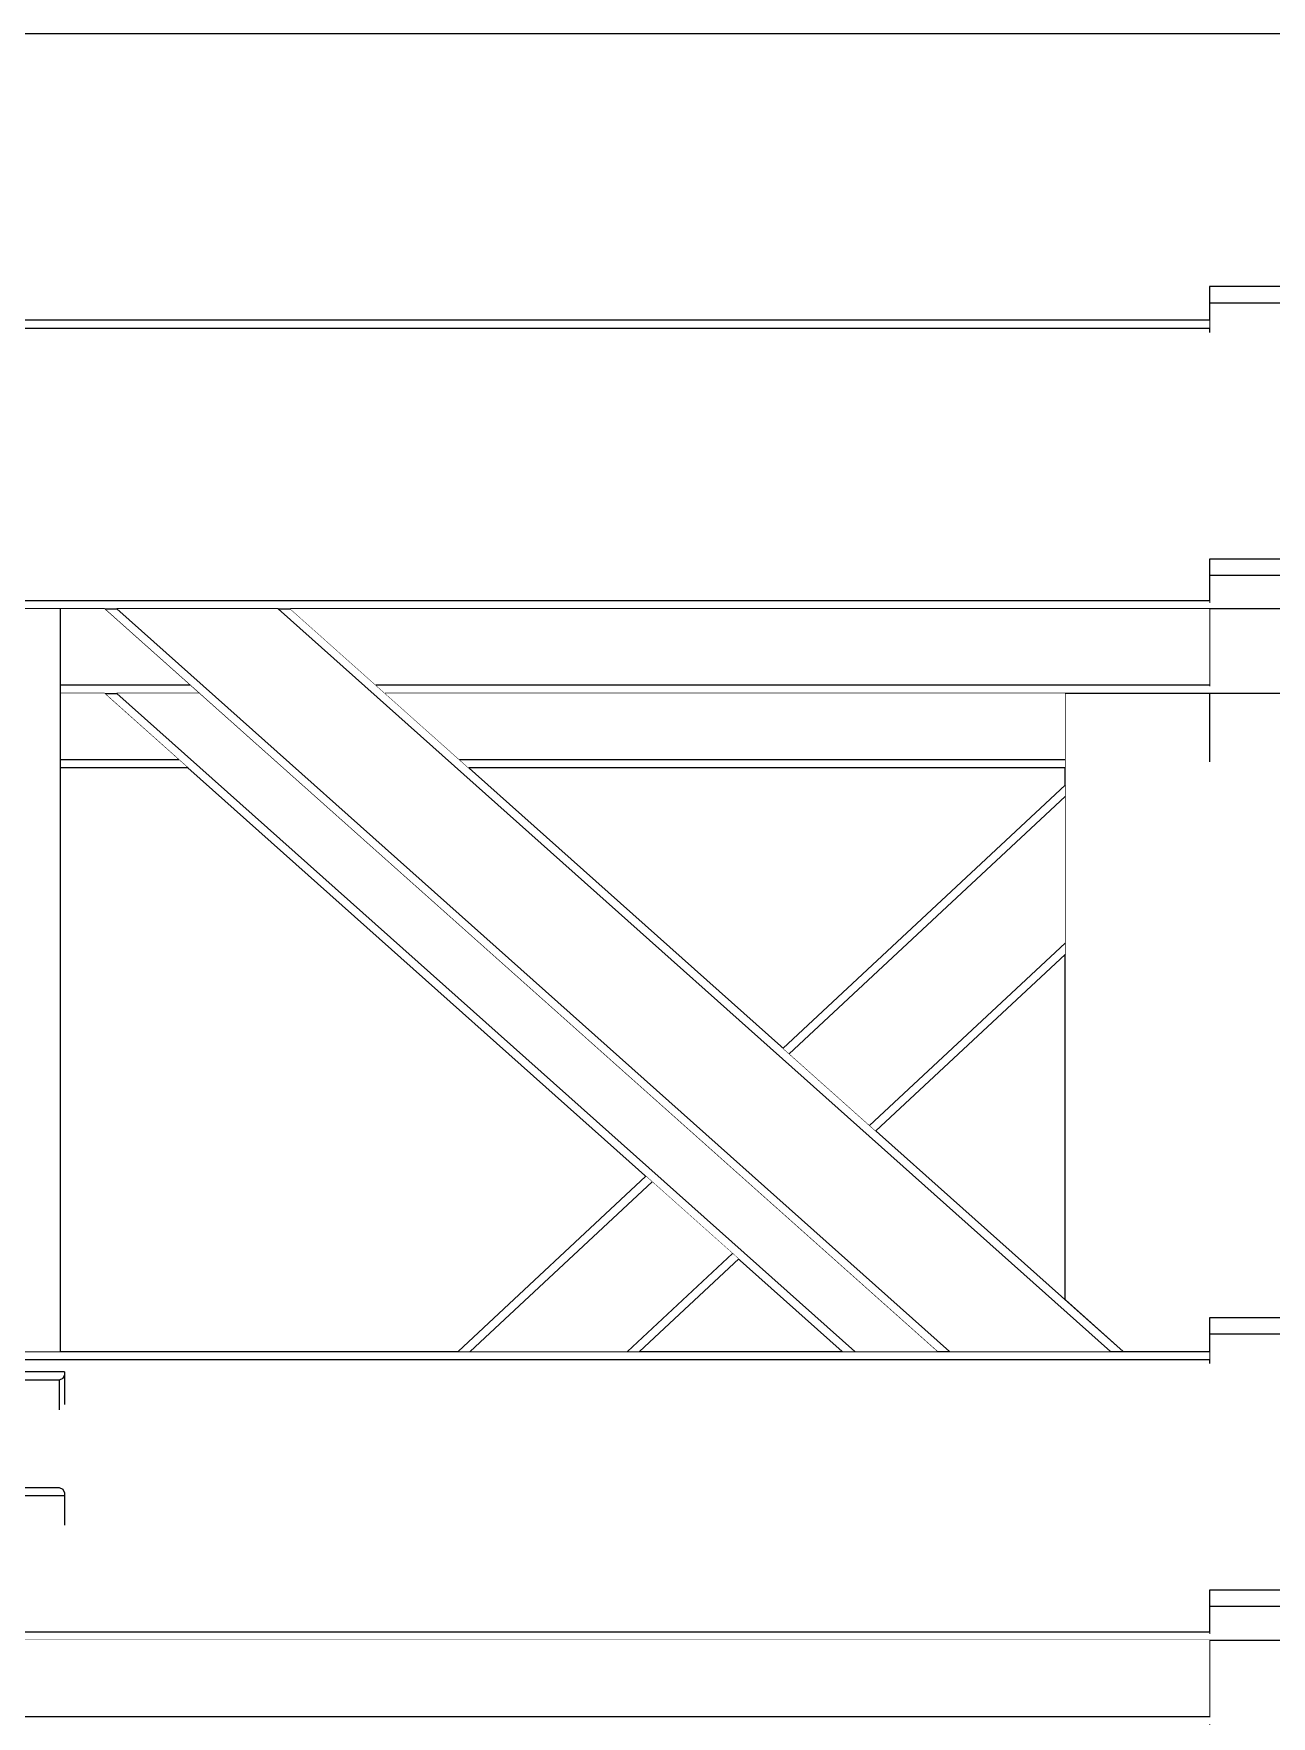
# Model space of a CAD drawing. Extents: x -3080 to 28500, y -1326 to 31609.
# Drawn here: x 3320 to 3470, y 28390.8 to 28594.8 of the extents above; entities that cross this region are included whole.
import ezdxf
from ezdxf.xclip import XClip

# ---------------------------------------------------------------- set-up
doc = ezdxf.new("R2010")
doc.units = 0
doc.header["$LTSCALE"] = 100
doc.header["$XCLIPFRAME"] = 2
doc.linetypes.add('188K-SM-07-F10-MECH-CR PIPE-Y2257103$0$X-S-FAB_SL ALL$0$Wipeout_Contour', pattern=[1, 0, -1])
for name, color, linetype in [('0-xref', 8, 'Continuous'), ('188K-SM-07-F10-MECH-CR PIPE-Y2257103$0$X-S-FAB_SL ALL$0$A-ROOF', 7, 'Continuous'), ('188K-SM-07-F10-MECH-CR PIPE-Y2257103$0$X-S-FAB_SL ALL$0$ASP_1', 1, 'Continuous'), ('188K-SM-07-F10-MECH-CR PIPE-Y2257103$0$X-S-FAB_SL ALL$0$Hattch', 7, 'Continuous'), ('188K-SM-07-F10-MECH-CR PIPE-Y2257103$0$X-S-FAB_SL ALL$0$S-COL', 7, 'Continuous'), ('188K-SM-07-F10-MECH-CR PIPE-Y2257103$0$X-S-FAB_SL ALL$0$S-TRUSS', 7, 'Continuous')]:
    doc.layers.add(name, color=color, linetype=linetype)

# ---------------------------------------------------------------- blocks, each defined once
blk = doc.blocks.new('188K-SM-07-F10-MECH-CR PIPE-Y2257103$0$X-S-FAB_SL ALL$0$剖面元素_214_3', base_point=(23061.26, -8263.06))
at = {"color": 254, "linetype": '188K-SM-07-F10-MECH-CR PIPE-Y2257103$0$X-S-FAB_SL ALL$0$Wipeout_Contour', "lineweight": 0, "ltscale": 244967.366307}
blk.add_wipeout([(26523.76, -6079.02), (26506.26, -6079.02), (26506.26, -6152.52), (26513.29, -6158.78), (26523.76, -6158.78), (26523.76, -6154.69), (26533.26, -6154.69), (26533.26, -6087.3), (26523.76, -6087.3)], dxfattribs=at).dxf.layer = '188K-SM-07-F10-MECH-CR PIPE-Y2257103$0$X-S-FAB_SL ALL$0$Hattch'
at = {"layer": '188K-SM-07-F10-MECH-CR PIPE-Y2257103$0$X-S-FAB_SL ALL$0$S-COL', "color": 8, "lineweight": 0}
blk.add_line((26506.26, -6152.52), (26506.26, -6079.02), dxfattribs=at)
blk = doc.blocks.new('188K-SM-07-F10-MECH-CR PIPE-Y2257103$0$X-S-FAB_SL ALL$0$剖面元素_595_3', base_point=(23061.26, -8263.06))
at = {"color": 254, "linetype": '188K-SM-07-F10-MECH-CR PIPE-Y2257103$0$X-S-FAB_SL ALL$0$Wipeout_Contour', "lineweight": 0, "ltscale": 123706.451728}
blk.add_wipeout([(24906.26, -6027.67), (35728.76, -6027.67), (35728.76, -5999.05), (24906.26, -5999.05)], dxfattribs=at).dxf.layer = '188K-SM-07-F10-MECH-CR PIPE-Y2257103$0$X-S-FAB_SL ALL$0$Hattch'
at = {"layer": '188K-SM-07-F10-MECH-CR PIPE-Y2257103$0$X-S-FAB_SL ALL$0$A-ROOF', "color": 6, "lineweight": 0}
blk.add_line((35728.76, -5999.05), (24863.76, -5999.05), dxfattribs=at)
blk = doc.blocks.new('188K-SM-07-F10-MECH-CR PIPE-Y2257103$0$X-S-FAB_SL ALL$0$剖面元素_833_3', base_point=(23061.26, -8263.06))
at = {"layer": '188K-SM-07-F10-MECH-CR PIPE-Y2257103$0$X-S-FAB_SL ALL$0$S-TRUSS', "color": 3, "lineweight": 0}
for p, q in [((26558.76, -6029.71), (26523.76, -6029.71)), ((26540.26, -6062.73), (26523.76, -6062.73)), ((26558.76, -6062.73), (26542.26, -6062.73)), ((26558.76, -6154.69), (26523.76, -6154.69)), ((26540.26, -6187.71), (26523.76, -6187.71)), ((26558.76, -6187.71), (26542.26, -6187.71))]:
    blk.add_line(p, q, dxfattribs=at)
at = {"color": 254, "linetype": '188K-SM-07-F10-MECH-CR PIPE-Y2257103$0$X-S-FAB_SL ALL$0$Wipeout_Contour', "lineweight": 0, "ltscale": 108837.555776}
blk.add_wipeout([(26523.76, -6031.71), (26523.76, -6035.28), (26540.26, -6035.28), (26540.26, -6031.71)], dxfattribs=at).dxf.layer = '188K-SM-07-F10-MECH-CR PIPE-Y2257103$0$X-S-FAB_SL ALL$0$Hattch'
at = {"color": 254, "linetype": '188K-SM-07-F10-MECH-CR PIPE-Y2257103$0$X-S-FAB_SL ALL$0$Wipeout_Contour', "lineweight": 0, "ltscale": 108909.714797}
blk.add_wipeout([(26542.26, -6035.28), (26558.76, -6035.28), (26558.76, -6031.71), (26542.26, -6031.71)], dxfattribs=at).dxf.layer = '188K-SM-07-F10-MECH-CR PIPE-Y2257103$0$X-S-FAB_SL ALL$0$Hattch'
at = {"color": 254, "linetype": '188K-SM-07-F10-MECH-CR PIPE-Y2257103$0$X-S-FAB_SL ALL$0$Wipeout_Contour', "lineweight": 0, "ltscale": 217807.149271}
blk.add_wipeout([(26523.76, -6068.07), (26533.26, -6068.07), (26533.26, -6067.12), (26549.26, -6067.12), (26549.26, -6068.07), (26558.76, -6068.07), (26558.76, -6064.73), (26523.76, -6064.73)], dxfattribs=at).dxf.layer = '188K-SM-07-F10-MECH-CR PIPE-Y2257103$0$X-S-FAB_SL ALL$0$Hattch'
at = {"color": 254, "linetype": '188K-SM-07-F10-MECH-CR PIPE-Y2257103$0$X-S-FAB_SL ALL$0$Wipeout_Contour', "lineweight": 0, "ltscale": 108868.132248}
blk.add_wipeout([(26533.26, -6079.02), (26523.76, -6079.02), (26523.76, -6087.3), (26533.26, -6087.3)], dxfattribs=at).dxf.layer = '188K-SM-07-F10-MECH-CR PIPE-Y2257103$0$X-S-FAB_SL ALL$0$Hattch'
at = {"color": 254, "linetype": '188K-SM-07-F10-MECH-CR PIPE-Y2257103$0$X-S-FAB_SL ALL$0$Wipeout_Contour', "lineweight": 0, "ltscale": 108967.554294}
blk.add_wipeout([(26558.76, -6079.02), (26549.26, -6079.02), (26549.26, -6087.3), (26558.76, -6087.3)], dxfattribs=at).dxf.layer = '188K-SM-07-F10-MECH-CR PIPE-Y2257103$0$X-S-FAB_SL ALL$0$Hattch'
at = {"color": 254, "linetype": '188K-SM-07-F10-MECH-CR PIPE-Y2257103$0$X-S-FAB_SL ALL$0$Wipeout_Contour', "lineweight": 0, "ltscale": 108949.499951}
blk.add_wipeout([(26523.76, -6156.69), (26523.76, -6160.26), (26540.26, -6160.26), (26540.26, -6156.69)], dxfattribs=at).dxf.layer = '188K-SM-07-F10-MECH-CR PIPE-Y2257103$0$X-S-FAB_SL ALL$0$Hattch'
at = {"color": 254, "linetype": '188K-SM-07-F10-MECH-CR PIPE-Y2257103$0$X-S-FAB_SL ALL$0$Wipeout_Contour', "lineweight": 0, "ltscale": 109021.584879}
blk.add_wipeout([(26542.26, -6156.69), (26542.26, -6160.26), (26558.76, -6160.26), (26558.76, -6156.69)], dxfattribs=at).dxf.layer = '188K-SM-07-F10-MECH-CR PIPE-Y2257103$0$X-S-FAB_SL ALL$0$Hattch'
at = {"color": 254, "linetype": '188K-SM-07-F10-MECH-CR PIPE-Y2257103$0$X-S-FAB_SL ALL$0$Wipeout_Contour', "lineweight": 0, "ltscale": 109030.625764}
blk.add_wipeout([(26523.76, -6204.02), (26523.76, -6212.28), (26558.76, -6212.28), (26558.76, -6204.02)], dxfattribs=at).dxf.layer = '188K-SM-07-F10-MECH-CR PIPE-Y2257103$0$X-S-FAB_SL ALL$0$Hattch'
at = {"layer": '188K-SM-07-F10-MECH-CR PIPE-Y2257103$0$X-S-FAB_SL ALL$0$S-TRUSS', "color": 3, "lineweight": 0}
for p, q in [((26523.76, -6029.71), (26523.76, -6031.71)), ((26558.76, -6029.71), (26558.76, -6031.71)), ((26540.26, -6031.71), (26523.76, -6031.71)), ((26540.26, -6031.71), (26540.26, -6062.73)), ((26542.26, -6031.71), (26542.26, -6062.73)), ((26558.76, -6031.71), (26542.26, -6031.71)), ((26523.76, -6062.73), (26523.76, -6064.73)), ((26558.76, -6062.73), (26558.76, -6064.73)), ((26558.76, -6064.73), (26523.76, -6064.73)), ((26523.76, -6154.69), (26523.76, -6156.69)), ((26558.76, -6154.69), (26558.76, -6156.69)), ((26540.26, -6156.69), (26523.76, -6156.69)), ((26540.26, -6156.69), (26540.26, -6187.71)), ((26542.26, -6156.69), (26542.26, -6187.71)), ((26558.76, -6156.69), (26542.26, -6156.69))]:
    blk.add_line(p, q, dxfattribs=at)
at = {"layer": '188K-SM-07-F10-MECH-CR PIPE-Y2257103$0$X-S-FAB_SL ALL$0$S-TRUSS', "color": 8, "lineweight": 0}
for p, q in [((26523.76, -6031.71), (26523.76, -6035.28)), ((26558.76, -6031.71), (26558.76, -6035.28)), ((26523.76, -6156.69), (26523.76, -6160.26)), ((26558.76, -6156.69), (26558.76, -6160.26))]:
    blk.add_line(p, q, dxfattribs=at)
at = {"color": 254, "linetype": '188K-SM-07-F10-MECH-CR PIPE-Y2257103$0$X-S-FAB_SL ALL$0$Wipeout_Contour', "lineweight": 0, "ltscale": 108859.470062}
blk.add_wipeout([(26523.76, -6068.78), (26523.76, -6078.15), (26533.26, -6078.15), (26533.26, -6068.78)], dxfattribs=at).dxf.layer = '188K-SM-07-F10-MECH-CR PIPE-Y2257103$0$X-S-FAB_SL ALL$0$Hattch'
at = {"color": 254, "linetype": '188K-SM-07-F10-MECH-CR PIPE-Y2257103$0$X-S-FAB_SL ALL$0$Wipeout_Contour', "lineweight": 0, "ltscale": 108958.900019}
blk.add_wipeout([(26549.26, -6068.78), (26549.26, -6078.15), (26558.76, -6078.15), (26558.76, -6068.78)], dxfattribs=at).dxf.layer = '188K-SM-07-F10-MECH-CR PIPE-Y2257103$0$X-S-FAB_SL ALL$0$Hattch'
at = {"color": 254, "linetype": '188K-SM-07-F10-MECH-CR PIPE-Y2257103$0$X-S-FAB_SL ALL$0$Wipeout_Contour', "lineweight": 0, "ltscale": 109021.798618}
blk.add_wipeout([(26523.76, -6193.78), (26523.76, -6203.12), (26558.76, -6203.12), (26558.76, -6193.78)], dxfattribs=at).dxf.layer = '188K-SM-07-F10-MECH-CR PIPE-Y2257103$0$X-S-FAB_SL ALL$0$Hattch'
at = {"layer": '188K-SM-07-F10-MECH-CR PIPE-Y2257103$0$X-S-FAB_SL ALL$0$S-TRUSS', "color": 8, "lineweight": 0}
for p, q in [((26523.76, -6064.73), (26523.76, -6068.07)), ((26558.76, -6064.73), (26558.76, -6068.07)), ((26523.76, -6068.78), (26523.76, -6078.15)), ((26558.76, -6068.78), (26558.76, -6078.15)), ((26523.76, -6079.02), (26523.76, -6087.3)), ((26558.76, -6079.02), (26558.76, -6087.3)), ((26523.76, -6204.02), (26523.76, -6212.28)), ((26558.76, -6204.02), (26558.76, -6212.28))]:
    blk.add_line(p, q, dxfattribs=at)
at = {"color": 254, "linetype": '188K-SM-07-F10-MECH-CR PIPE-Y2257103$0$X-S-FAB_SL ALL$0$Wipeout_Contour', "lineweight": 0, "ltscale": 109015.364866}
blk.add_wipeout([(26523.76, -6193.05), (26558.76, -6193.05), (26558.76, -6189.71), (26523.76, -6189.71)], dxfattribs=at).dxf.layer = '188K-SM-07-F10-MECH-CR PIPE-Y2257103$0$X-S-FAB_SL ALL$0$Hattch'
at = {"layer": '188K-SM-07-F10-MECH-CR PIPE-Y2257103$0$X-S-FAB_SL ALL$0$S-TRUSS', "color": 3, "lineweight": 0}
for p, q in [((26523.76, -6187.71), (26523.76, -6189.71)), ((26558.76, -6187.71), (26558.76, -6189.71)), ((26558.76, -6189.71), (26523.76, -6189.71))]:
    blk.add_line(p, q, dxfattribs=at)
at = {"layer": '188K-SM-07-F10-MECH-CR PIPE-Y2257103$0$X-S-FAB_SL ALL$0$S-TRUSS', "color": 8, "lineweight": 0}
for p, q in [((26523.76, -6189.71), (26523.76, -6193.05)), ((26558.76, -6189.71), (26558.76, -6193.05)), ((26523.76, -6193.78), (26523.76, -6203.12)), ((26558.76, -6193.78), (26558.76, -6203.12))]:
    blk.add_line(p, q, dxfattribs=at)
blk = doc.blocks.new('188K-SM-07-F10-MECH-CR PIPE-Y2257103$0$X-S-FAB_SL ALL$0$剖面元素_837_3', base_point=(23061.26, -8263.06))
at = {"color": 254, "linetype": '188K-SM-07-F10-MECH-CR PIPE-Y2257103$0$X-S-FAB_SL ALL$0$Wipeout_Contour', "lineweight": 0, "ltscale": 107237.400691}
blk.add_wipeout([(25718.76, -6033.78), (25718.76, -6034.78), (26523.76, -6034.78), (26523.76, -6033.78)], dxfattribs=at).dxf.layer = '188K-SM-07-F10-MECH-CR PIPE-Y2257103$0$X-S-FAB_SL ALL$0$Hattch'
at = {"color": 254, "linetype": '188K-SM-07-F10-MECH-CR PIPE-Y2257103$0$X-S-FAB_SL ALL$0$Wipeout_Contour', "lineweight": 0, "ltscale": 214535.834808}
blk.add_wipeout([(25709.26, -6068.07), (25709.26, -6068.78), (26533.26, -6068.78), (26533.26, -6068.07), (26523.76, -6068.07), (26523.76, -6067.78), (25718.76, -6067.78), (25718.76, -6068.07)], dxfattribs=at).dxf.layer = '188K-SM-07-F10-MECH-CR PIPE-Y2257103$0$X-S-FAB_SL ALL$0$Hattch'
at = {"color": 254, "linetype": '188K-SM-07-F10-MECH-CR PIPE-Y2257103$0$X-S-FAB_SL ALL$0$Wipeout_Contour', "lineweight": 0, "ltscale": 107351.07109}
blk.add_wipeout([(25718.76, -6158.78), (25718.76, -6159.78), (26523.76, -6159.78), (26523.76, -6158.78)], dxfattribs=at).dxf.layer = '188K-SM-07-F10-MECH-CR PIPE-Y2257103$0$X-S-FAB_SL ALL$0$Hattch'
at = {"color": 254, "linetype": '188K-SM-07-F10-MECH-CR PIPE-Y2257103$0$X-S-FAB_SL ALL$0$Wipeout_Contour', "lineweight": 0, "ltscale": 214764.359792}
blk.add_wipeout([(25701.26, -6193.05), (25701.26, -6193.78), (26541.26, -6193.78), (26541.26, -6193.05), (26523.76, -6193.05), (26523.76, -6192.78), (25718.76, -6192.78), (25718.76, -6193.05)], dxfattribs=at).dxf.layer = '188K-SM-07-F10-MECH-CR PIPE-Y2257103$0$X-S-FAB_SL ALL$0$Hattch'
at = {"layer": '188K-SM-07-F10-MECH-CR PIPE-Y2257103$0$X-S-FAB_SL ALL$0$S-TRUSS', "color": 8, "lineweight": 0}
for p, q in [((26523.76, -6033.78), (25718.76, -6033.78)), ((26523.76, -6034.78), (25718.76, -6034.78)), ((26523.76, -6067.78), (25718.76, -6067.78)), ((26389.84, -6068.78), (25852.69, -6068.78)), ((26410.88, -6068.78), (26391.34, -6068.78)), ((26533.26, -6068.78), (26412.38, -6068.78)), ((25718.76, -6159.78), (26523.76, -6159.78)), ((25751.77, -6158.78), (26490.75, -6158.78)), ((26492.26, -6158.78), (26511.79, -6158.78)), ((26513.29, -6158.78), (26523.76, -6158.78)), ((25701.26, -6193.78), (26541.26, -6193.78)), ((25718.76, -6192.78), (26523.76, -6192.78))]:
    blk.add_line(p, q, dxfattribs=at)
blk = doc.blocks.new('188K-SM-07-F10-MECH-CR PIPE-Y2257103$0$X-S-FAB_SL ALL$0$剖面元素_838_3', base_point=(23061.26, -8263.06))
at = {"color": 254, "linetype": '188K-SM-07-F10-MECH-CR PIPE-Y2257103$0$X-S-FAB_SL ALL$0$Wipeout_Contour', "lineweight": 0, "ltscale": 108636.725862}
blk.add_wipeout([(26410.88, -6068.78), (26511.79, -6158.78), (26513.29, -6158.78), (26412.38, -6068.78)], dxfattribs=at).dxf.layer = '188K-SM-07-F10-MECH-CR PIPE-Y2257103$0$X-S-FAB_SL ALL$0$Hattch'
at = {"color": 254, "linetype": '188K-SM-07-F10-MECH-CR PIPE-Y2257103$0$X-S-FAB_SL ALL$0$Wipeout_Contour', "lineweight": 0, "ltscale": 108595.73978}
blk.add_wipeout([(26391.34, -6068.78), (26492.26, -6158.78), (26511.79, -6158.78), (26410.88, -6068.78)], dxfattribs=at).dxf.layer = '188K-SM-07-F10-MECH-CR PIPE-Y2257103$0$X-S-FAB_SL ALL$0$Hattch'
at = {"layer": '188K-SM-07-F10-MECH-CR PIPE-Y2257103$0$X-S-FAB_SL ALL$0$S-TRUSS', "color": 8, "lineweight": 0}
blk.add_line((26511.79, -6158.78), (26513.29, -6158.78), dxfattribs=at)
at = {"color": 254, "linetype": '188K-SM-07-F10-MECH-CR PIPE-Y2257103$0$X-S-FAB_SL ALL$0$Wipeout_Contour', "lineweight": 0, "ltscale": 108554.753312}
blk.add_wipeout([(26389.84, -6068.78), (26490.75, -6158.78), (26492.26, -6158.78), (26391.34, -6068.78)], dxfattribs=at).dxf.layer = '188K-SM-07-F10-MECH-CR PIPE-Y2257103$0$X-S-FAB_SL ALL$0$Hattch'
at = {"layer": '188K-SM-07-F10-MECH-CR PIPE-Y2257103$0$X-S-FAB_SL ALL$0$S-TRUSS', "color": 8, "lineweight": 0}
for p, q in [((26389.84, -6068.78), (26391.34, -6068.78)), ((26490.75, -6158.78), (26389.84, -6068.78)), ((26492.26, -6158.78), (26391.34, -6068.78)), ((26410.88, -6068.78), (26412.38, -6068.78)), ((26511.79, -6158.78), (26410.88, -6068.78)), ((26513.29, -6158.78), (26412.38, -6068.78)), ((26490.75, -6158.78), (26492.26, -6158.78))]:
    blk.add_line(p, q, dxfattribs=at)
blk = doc.blocks.new('188K-SM-07-F10-MECH-CR PIPE-Y2257103$0$X-S-FAB_SL ALL$0$剖面元素_840_3', base_point=(23061.26, -8263.06))
at = {"color": 254, "linetype": '188K-SM-07-F10-MECH-CR PIPE-Y2257103$0$X-S-FAB_SL ALL$0$Wipeout_Contour', "lineweight": 0, "ltscale": 108319.139108}
blk.add_wipeout([(26384.51, -6078.02), (26400.2, -6078.02), (26389.84, -6068.78), (26384.51, -6068.78)], dxfattribs=at).dxf.layer = '188K-SM-07-F10-MECH-CR PIPE-Y2257103$0$X-S-FAB_SL ALL$0$Hattch'
at = {"color": 254, "linetype": '188K-SM-07-F10-MECH-CR PIPE-Y2257103$0$X-S-FAB_SL ALL$0$Wipeout_Contour', "lineweight": 0, "ltscale": 108633.768803}
blk.add_wipeout([(26523.76, -6068.78), (26412.38, -6068.78), (26422.74, -6078.02), (26523.76, -6078.02)], dxfattribs=at).dxf.layer = '188K-SM-07-F10-MECH-CR PIPE-Y2257103$0$X-S-FAB_SL ALL$0$Hattch'
at = {"color": 254, "linetype": '188K-SM-07-F10-MECH-CR PIPE-Y2257103$0$X-S-FAB_SL ALL$0$Wipeout_Contour', "lineweight": 0, "ltscale": 134624.663339}
blk.add_wipeout([(25718.76, -6193.78), (25718.76, -6203.02), (26523.76, -6203.02), (26523.76, -6197.03), (26523.76, -6193.78)], dxfattribs=at).dxf.layer = '188K-SM-07-F10-MECH-CR PIPE-Y2257103$0$X-S-FAB_SL ALL$0$Hattch'
at = {"layer": '188K-SM-07-F10-MECH-CR PIPE-Y2257103$0$X-S-FAB_SL ALL$0$S-TRUSS', "color": 8, "lineweight": 0}
blk.add_line((25718.76, -6203.02), (26523.76, -6203.02), dxfattribs=at)
at = {"color": 254, "linetype": '188K-SM-07-F10-MECH-CR PIPE-Y2257103$0$X-S-FAB_SL ALL$0$Wipeout_Contour', "lineweight": 0, "ltscale": 108334.341468}
blk.add_wipeout([(26400.2, -6078.02), (26384.51, -6078.02), (26384.51, -6079.02), (26401.32, -6079.02)], dxfattribs=at).dxf.layer = '188K-SM-07-F10-MECH-CR PIPE-Y2257103$0$X-S-FAB_SL ALL$0$Hattch'
at = {"color": 254, "linetype": '188K-SM-07-F10-MECH-CR PIPE-Y2257103$0$X-S-FAB_SL ALL$0$Wipeout_Contour', "lineweight": 0, "ltscale": 163089.727989}
blk.add_wipeout([(26422.74, -6078.02), (26423.86, -6079.02), (26533.26, -6079.02), (26533.26, -6078.15), (26523.76, -6078.15), (26523.76, -6078.02)], dxfattribs=at).dxf.layer = '188K-SM-07-F10-MECH-CR PIPE-Y2257103$0$X-S-FAB_SL ALL$0$Hattch'
at = {"layer": '188K-SM-07-F10-MECH-CR PIPE-Y2257103$0$X-S-FAB_SL ALL$0$S-TRUSS', "color": 8, "lineweight": 0}
for p, q in [((26400.2, -6078.02), (26384.51, -6078.02)), ((26523.76, -6078.02), (26422.74, -6078.02)), ((26389.84, -6079.02), (26384.51, -6079.02)), ((26401.32, -6079.02), (26391.34, -6079.02)), ((26533.26, -6079.02), (26423.86, -6079.02))]:
    blk.add_line(p, q, dxfattribs=at)
blk = doc.blocks.new('188K-SM-07-F10-MECH-CR PIPE-Y2257103$0$X-S-FAB_SL ALL$0$剖面元素_841_3', base_point=(23061.26, -8263.06))
at = {"color": 254, "linetype": '188K-SM-07-F10-MECH-CR PIPE-Y2257103$0$X-S-FAB_SL ALL$0$Wipeout_Contour', "lineweight": 0, "ltscale": 108559.351861}
blk.add_wipeout([(26391.34, -6079.02), (26480.77, -6158.78), (26490.75, -6158.78), (26401.32, -6079.02)], dxfattribs=at).dxf.layer = '188K-SM-07-F10-MECH-CR PIPE-Y2257103$0$X-S-FAB_SL ALL$0$Hattch'
at = {"color": 254, "linetype": '188K-SM-07-F10-MECH-CR PIPE-Y2257103$0$X-S-FAB_SL ALL$0$Wipeout_Contour', "lineweight": 0, "ltscale": 108536.982523}
blk.add_wipeout([(26389.84, -6079.02), (26479.27, -6158.78), (26480.77, -6158.78), (26391.34, -6079.02)], dxfattribs=at).dxf.layer = '188K-SM-07-F10-MECH-CR PIPE-Y2257103$0$X-S-FAB_SL ALL$0$Hattch'
at = {"layer": '188K-SM-07-F10-MECH-CR PIPE-Y2257103$0$X-S-FAB_SL ALL$0$S-TRUSS', "color": 8, "lineweight": 0}
for p, q in [((26389.84, -6079.02), (26391.34, -6079.02)), ((26479.27, -6158.78), (26389.84, -6079.02)), ((26480.77, -6158.78), (26391.34, -6079.02))]:
    blk.add_line(p, q, dxfattribs=at)
blk = doc.blocks.new('188K-SM-07-F10-MECH-CR PIPE-Y2257103$0$X-S-FAB_SL ALL$0$剖面元素_1507_3', base_point=(23061.26, -8263.06))
at = {"color": 254, "linetype": '188K-SM-07-F10-MECH-CR PIPE-Y2257103$0$X-S-FAB_SL ALL$0$Wipeout_Contour', "lineweight": 0, "ltscale": 108326.458898}
blk.add_wipeout([(26384.51, -6079.02), (26384.51, -6087.06), (26398.86, -6087.06), (26389.84, -6079.02)], dxfattribs=at).dxf.layer = '188K-SM-07-F10-MECH-CR PIPE-Y2257103$0$X-S-FAB_SL ALL$0$Hattch'
at = {"color": 254, "linetype": '188K-SM-07-F10-MECH-CR PIPE-Y2257103$0$X-S-FAB_SL ALL$0$Wipeout_Contour', "lineweight": 0, "ltscale": 108629.339517}
blk.add_wipeout([(26423.86, -6079.02), (26432.88, -6087.06), (26506.26, -6087.06), (26506.26, -6079.02)], dxfattribs=at).dxf.layer = '188K-SM-07-F10-MECH-CR PIPE-Y2257103$0$X-S-FAB_SL ALL$0$Hattch'
at = {"color": 254, "linetype": '188K-SM-07-F10-MECH-CR PIPE-Y2257103$0$X-S-FAB_SL ALL$0$Wipeout_Contour', "lineweight": 0, "ltscale": 108339.862133}
blk.add_wipeout([(26384.51, -6088.06), (26399.98, -6088.06), (26398.86, -6087.06), (26384.51, -6087.06)], dxfattribs=at).dxf.layer = '188K-SM-07-F10-MECH-CR PIPE-Y2257103$0$X-S-FAB_SL ALL$0$Hattch'
at = {"color": 254, "linetype": '188K-SM-07-F10-MECH-CR PIPE-Y2257103$0$X-S-FAB_SL ALL$0$Wipeout_Contour', "lineweight": 0, "ltscale": 108643.36569}
blk.add_wipeout([(26506.26, -6087.06), (26432.88, -6087.06), (26434, -6088.06), (26506.26, -6088.06)], dxfattribs=at).dxf.layer = '188K-SM-07-F10-MECH-CR PIPE-Y2257103$0$X-S-FAB_SL ALL$0$Hattch'
at = {"layer": '188K-SM-07-F10-MECH-CR PIPE-Y2257103$0$X-S-FAB_SL ALL$0$S-TRUSS', "color": 8, "lineweight": 0}
for p, q in [((26398.86, -6087.06), (26384.51, -6087.06)), ((26399.98, -6088.06), (26384.51, -6088.06)), ((26506.26, -6087.06), (26432.88, -6087.06)), ((26506.26, -6088.06), (26434, -6088.06))]:
    blk.add_line(p, q, dxfattribs=at)
blk = doc.blocks.new('188K-SM-07-F10-MECH-CR PIPE-Y2257103$0$X-S-FAB_SL ALL$0$剖面元素_1540_3', base_point=(23061.26, -8263.06))
at = {"color": 254, "linetype": '188K-SM-07-F10-MECH-CR PIPE-Y2257103$0$X-S-FAB_SL ALL$0$Wipeout_Contour', "lineweight": 0, "ltscale": 108355.96201}
blk.add_wipeout([(26378.16, -6162.92), (26378.16, -6166.51), (26378.35, -6166.05), (26378.35, -6162.46)], dxfattribs=at).dxf.layer = '188K-SM-07-F10-MECH-CR PIPE-Y2257103$0$X-S-FAB_SL ALL$0$Hattch'
at = {"color": 254, "linetype": '188K-SM-07-F10-MECH-CR PIPE-Y2257103$0$X-S-FAB_SL ALL$0$Wipeout_Contour', "lineweight": 0, "ltscale": 108380.045772}
blk.add_wipeout([(26377.51, -6176.28), (26377.51, -6179.86), (26385.01, -6179.86), (26385.01, -6176.28)], dxfattribs=at).dxf.layer = '188K-SM-07-F10-MECH-CR PIPE-Y2257103$0$X-S-FAB_SL ALL$0$Hattch'
at = {"layer": '188K-SM-07-F10-MECH-CR PIPE-Y2257103$0$X-S-FAB_SL ALL$0$S-TRUSS', "color": 8, "lineweight": 0}
for p, q in [((26377.51, -6176.28), (26377.51, -6179.86)), ((26385.01, -6176.28), (26385.01, -6179.86))]:
    blk.add_line(p, q, dxfattribs=at)
at = {"layer": '188K-SM-07-F10-MECH-CR PIPE-Y2257103$0$X-S-FAB_SL ALL$0$S-TRUSS', "color": 2, "lineweight": 0}
blk.add_line((26385.01, -6176.28), (26377.51, -6176.28), dxfattribs=at)
at = {"layer": '188K-SM-07-F10-MECH-CR PIPE-Y2257103$0$X-S-FAB_SL ALL$0$S-TRUSS', "color": 2, "lineweight": 0, "flags": 128}
for points in [[(26378.35, -6175.09), (26378.81, -6175.28), (26384.36, -6175.28), (26384.82, -6175.47)], [(26384.82, -6175.47), (26385.01, -6175.93), (26385.01, -6176.28)]]:
    blk.add_lwpolyline(points, dxfattribs=at)
at = {"color": 254, "linetype": '188K-SM-07-F10-MECH-CR PIPE-Y2257103$0$X-S-FAB_SL ALL$0$Wipeout_Contour', "lineweight": 0, "ltscale": 108356.931919}
blk.add_wipeout([(26378.35, -6162.46), (26378.35, -6166.05), (26378.81, -6165.85), (26378.81, -6162.27)], dxfattribs=at).dxf.layer = '188K-SM-07-F10-MECH-CR PIPE-Y2257103$0$X-S-FAB_SL ALL$0$Hattch'
at = {"layer": '188K-SM-07-F10-MECH-CR PIPE-Y2257103$0$X-S-FAB_SL ALL$0$S-TRUSS', "color": 2, "lineweight": 0}
blk.add_line((26377.51, -6161.27), (26377.51, -6176.28), dxfattribs=at)
at = {"color": 254, "linetype": '188K-SM-07-F10-MECH-CR PIPE-Y2257103$0$X-S-FAB_SL ALL$0$Wipeout_Contour', "lineweight": 0, "ltscale": 108368.549274}
blk.add_wipeout([(26378.81, -6162.27), (26378.81, -6165.85), (26384.36, -6165.85), (26384.36, -6162.27)], dxfattribs=at).dxf.layer = '188K-SM-07-F10-MECH-CR PIPE-Y2257103$0$X-S-FAB_SL ALL$0$Hattch'
at = {"layer": '188K-SM-07-F10-MECH-CR PIPE-Y2257103$0$X-S-FAB_SL ALL$0$S-TRUSS', "color": 8, "lineweight": 0}
blk.add_line((26378.81, -6162.27), (26378.81, -6165.85), dxfattribs=at)
at = {"layer": '188K-SM-07-F10-MECH-CR PIPE-Y2257103$0$X-S-FAB_SL ALL$0$S-TRUSS', "color": 2, "lineweight": 0, "flags": 128}
blk.add_lwpolyline([(26378.35, -6162.46), (26378.16, -6162.92), (26378.16, -6174.63), (26378.35, -6175.09)], dxfattribs=at)
at = {"color": 254, "linetype": '188K-SM-07-F10-MECH-CR PIPE-Y2257103$0$X-S-FAB_SL ALL$0$Wipeout_Contour', "lineweight": 0, "ltscale": 108380.166575}
blk.add_wipeout([(26384.36, -6162.27), (26384.36, -6165.85), (26384.82, -6165.66), (26384.82, -6162.08)], dxfattribs=at).dxf.layer = '188K-SM-07-F10-MECH-CR PIPE-Y2257103$0$X-S-FAB_SL ALL$0$Hattch'
at = {"color": 254, "linetype": '188K-SM-07-F10-MECH-CR PIPE-Y2257103$0$X-S-FAB_SL ALL$0$Wipeout_Contour', "lineweight": 0, "ltscale": 108381.136587}
blk.add_wipeout([(26384.82, -6162.08), (26384.82, -6165.66), (26385.01, -6165.2), (26385.01, -6161.62)], dxfattribs=at).dxf.layer = '188K-SM-07-F10-MECH-CR PIPE-Y2257103$0$X-S-FAB_SL ALL$0$Hattch'
at = {"layer": '188K-SM-07-F10-MECH-CR PIPE-Y2257103$0$X-S-FAB_SL ALL$0$S-TRUSS', "color": 2, "lineweight": 0}
blk.add_line((26385.01, -6161.27), (26377.51, -6161.27), dxfattribs=at)
at = {"layer": '188K-SM-07-F10-MECH-CR PIPE-Y2257103$0$X-S-FAB_SL ALL$0$S-TRUSS', "color": 8, "lineweight": 0}
for p, q in [((26385.01, -6161.62), (26385.01, -6165.2)), ((26384.36, -6162.27), (26384.36, -6165.85))]:
    blk.add_line(p, q, dxfattribs=at)
at = {"layer": '188K-SM-07-F10-MECH-CR PIPE-Y2257103$0$X-S-FAB_SL ALL$0$S-TRUSS', "color": 2, "lineweight": 0, "flags": 128}
for points in [[(26385.01, -6161.27), (26385.01, -6161.62), (26384.82, -6162.08)], [(26384.82, -6162.08), (26384.36, -6162.27), (26378.81, -6162.27), (26378.35, -6162.46)]]:
    blk.add_lwpolyline(points, dxfattribs=at)
blk = doc.blocks.new('188K-SM-07-F10-MECH-CR PIPE-Y2257103$0$X-S-FAB_SL ALL$0$剖面元素_1720_3', base_point=(23061.26, -8263.06))
at = {"color": 254, "linetype": '188K-SM-07-F10-MECH-CR PIPE-Y2257103$0$X-S-FAB_SL ALL$0$Wipeout_Contour', "lineweight": 0, "ltscale": 108736.53739}
blk.add_wipeout([(26472.09, -6122.04), (26472.84, -6122.7), (26506.26, -6091.52), (26506.26, -6090.16)], dxfattribs=at).dxf.layer = '188K-SM-07-F10-MECH-CR PIPE-Y2257103$0$X-S-FAB_SL ALL$0$Hattch'
at = {"color": 254, "linetype": '188K-SM-07-F10-MECH-CR PIPE-Y2257103$0$X-S-FAB_SL ALL$0$Wipeout_Contour', "lineweight": 0, "ltscale": 108599.859135}
blk.add_wipeout([(26455.46, -6137.55), (26432.7, -6158.78), (26434.17, -6158.78), (26456.21, -6138.21)], dxfattribs=at).dxf.layer = '188K-SM-07-F10-MECH-CR PIPE-Y2257103$0$X-S-FAB_SL ALL$0$Hattch'
at = {"color": 254, "linetype": '188K-SM-07-F10-MECH-CR PIPE-Y2257103$0$X-S-FAB_SL ALL$0$Wipeout_Contour', "lineweight": 0, "ltscale": 108752.947034}
blk.add_wipeout([(26472.84, -6122.7), (26482.58, -6131.39), (26506.26, -6109.3), (26506.26, -6091.52)], dxfattribs=at).dxf.layer = '188K-SM-07-F10-MECH-CR PIPE-Y2257103$0$X-S-FAB_SL ALL$0$Hattch'
at = {"color": 254, "linetype": '188K-SM-07-F10-MECH-CR PIPE-Y2257103$0$X-S-FAB_SL ALL$0$Wipeout_Contour', "lineweight": 0, "ltscale": 108632.017437}
blk.add_wipeout([(26456.21, -6138.21), (26434.17, -6158.78), (26453.22, -6158.78), (26465.96, -6146.9)], dxfattribs=at).dxf.layer = '188K-SM-07-F10-MECH-CR PIPE-Y2257103$0$X-S-FAB_SL ALL$0$Hattch'
at = {"color": 254, "linetype": '188K-SM-07-F10-MECH-CR PIPE-Y2257103$0$X-S-FAB_SL ALL$0$Wipeout_Contour', "lineweight": 0, "ltscale": 108769.782383}
blk.add_wipeout([(26506.26, -6109.3), (26482.58, -6131.39), (26483.33, -6132.06), (26506.26, -6110.67)], dxfattribs=at).dxf.layer = '188K-SM-07-F10-MECH-CR PIPE-Y2257103$0$X-S-FAB_SL ALL$0$Hattch'
at = {"color": 254, "linetype": '188K-SM-07-F10-MECH-CR PIPE-Y2257103$0$X-S-FAB_SL ALL$0$Wipeout_Contour', "lineweight": 0, "ltscale": 108664.493475}
blk.add_wipeout([(26453.22, -6158.78), (26454.69, -6158.78), (26466.71, -6147.57), (26465.96, -6146.9)], dxfattribs=at).dxf.layer = '188K-SM-07-F10-MECH-CR PIPE-Y2257103$0$X-S-FAB_SL ALL$0$Hattch'
at = {"layer": '188K-SM-07-F10-MECH-CR PIPE-Y2257103$0$X-S-FAB_SL ALL$0$S-TRUSS', "color": 8, "lineweight": 0}
for p, q in [((26506.26, -6090.16), (26472.09, -6122.04)), ((26506.26, -6091.52), (26472.84, -6122.7)), ((26506.26, -6109.3), (26482.58, -6131.39)), ((26506.26, -6110.67), (26483.33, -6132.06)), ((26455.46, -6137.55), (26432.7, -6158.78)), ((26456.21, -6138.21), (26434.17, -6158.78)), ((26465.96, -6146.9), (26453.22, -6158.78)), ((26466.71, -6147.57), (26454.69, -6158.78))]:
    blk.add_line(p, q, dxfattribs=at)
blk = doc.blocks.new('188K-SM-07-F10-MECH-CR PIPE-Y2257103$0$X-S-FAB_SL ALL$0$剖面元素_1988_3', base_point=(23061.26, -8263.06))
at = {"color": 254, "linetype": '188K-SM-07-F10-MECH-CR PIPE-Y2257103$0$X-S-FAB_SL ALL$0$Wipeout_Contour', "lineweight": 0, "ltscale": 108321.840424}
blk.add_wipeout([(26378.01, -6158.78), (26384.51, -6158.78), (26384.51, -6068.78), (26378.01, -6068.78)], dxfattribs=at).dxf.layer = '188K-SM-07-F10-MECH-CR PIPE-Y2257103$0$X-S-FAB_SL ALL$0$Hattch'
at = {"layer": '188K-SM-07-F10-MECH-CR PIPE-Y2257103$0$X-S-FAB_SL ALL$0$S-TRUSS', "color": 8, "lineweight": 0}
for p, q in [((26378.01, -6158.78), (26378.01, -6068.78)), ((26384.51, -6158.78), (26384.51, -6068.78))]:
    blk.add_line(p, q, dxfattribs=at)
blk = doc.blocks.new('188K-SM-07-F10-MECH-CR PIPE-Y2257103$0$X-S-FAB_SL ALL$0$A$C2e9ab586')
at = {"layer": '188K-SM-07-F10-MECH-CR PIPE-Y2257103$0$X-S-FAB_SL ALL$0$A-ROOF', "lineweight": 0}
blk.add_blockref('188K-SM-07-F10-MECH-CR PIPE-Y2257103$0$X-S-FAB_SL ALL$0$剖面元素_595_3', (-28106.39, 285), dxfattribs=at)
at = {"layer": '188K-SM-07-F10-MECH-CR PIPE-Y2257103$0$X-S-FAB_SL ALL$0$S-COL', "lineweight": 0}
blk.add_blockref('188K-SM-07-F10-MECH-CR PIPE-Y2257103$0$X-S-FAB_SL ALL$0$剖面元素_214_3', (-28106.39, 285), dxfattribs=at)
at = {"layer": '188K-SM-07-F10-MECH-CR PIPE-Y2257103$0$X-S-FAB_SL ALL$0$S-TRUSS', "lineweight": 0}
blk.add_blockref('188K-SM-07-F10-MECH-CR PIPE-Y2257103$0$X-S-FAB_SL ALL$0$剖面元素_833_3', (-28106.39, 285), dxfattribs=at)
blk.add_blockref('188K-SM-07-F10-MECH-CR PIPE-Y2257103$0$X-S-FAB_SL ALL$0$剖面元素_837_3', (-28106.39, 285), dxfattribs=at)
blk.add_blockref('188K-SM-07-F10-MECH-CR PIPE-Y2257103$0$X-S-FAB_SL ALL$0$剖面元素_838_3', (-28106.39, 285), dxfattribs=at)
blk.add_blockref('188K-SM-07-F10-MECH-CR PIPE-Y2257103$0$X-S-FAB_SL ALL$0$剖面元素_840_3', (-28106.39, 285), dxfattribs=at)
blk.add_blockref('188K-SM-07-F10-MECH-CR PIPE-Y2257103$0$X-S-FAB_SL ALL$0$剖面元素_841_3', (-28106.39, 285), dxfattribs=at)
blk.add_blockref('188K-SM-07-F10-MECH-CR PIPE-Y2257103$0$X-S-FAB_SL ALL$0$剖面元素_1507_3', (-28106.39, 285), dxfattribs=at)
blk.add_blockref('188K-SM-07-F10-MECH-CR PIPE-Y2257103$0$X-S-FAB_SL ALL$0$剖面元素_1540_3', (-28106.39, 285), dxfattribs=at)
blk.add_blockref('188K-SM-07-F10-MECH-CR PIPE-Y2257103$0$X-S-FAB_SL ALL$0$剖面元素_1720_3', (-28106.39, 285), dxfattribs=at)
blk.add_blockref('188K-SM-07-F10-MECH-CR PIPE-Y2257103$0$X-S-FAB_SL ALL$0$剖面元素_1988_3', (-28106.39, 285), dxfattribs=at)
blk = doc.blocks.new('188K-SM-07-F10-MECH-CR PIPE-Y2257103$0$X-S-FAB_SL ALL')
at = {"layer": '188K-SM-07-F10-MECH-CR PIPE-Y2257103$0$X-S-FAB_SL ALL$0$ASP_1'}
blk.add_blockref('188K-SM-07-F10-MECH-CR PIPE-Y2257103$0$X-S-FAB_SL ALL$0$A$C2e9ab586', (23632.864, -73288.977), dxfattribs=at)
blk = doc.blocks.new('188K-SM-07-F10-MECH-CR PIPE-Y2257103')
ref = blk.add_blockref('188K-SM-07-F10-MECH-CR PIPE-Y2257103$0$X-S-FAB_SL ALL', (4473.521, 99334.763))
XClip(ref).set_block_clipping_path([(-7553.4648570136, -75341.9369645483), (24026.2025623869, -67725.7696244382)])

msp = doc.modelspace()

# ---------------------------------------------------------------- block references
at = {"layer": '0-xref'}
msp.add_blockref('188K-SM-07-F10-MECH-CR PIPE-Y2257103', (0, 0), dxfattribs=at)

doc.saveas('drawing.dxf')
